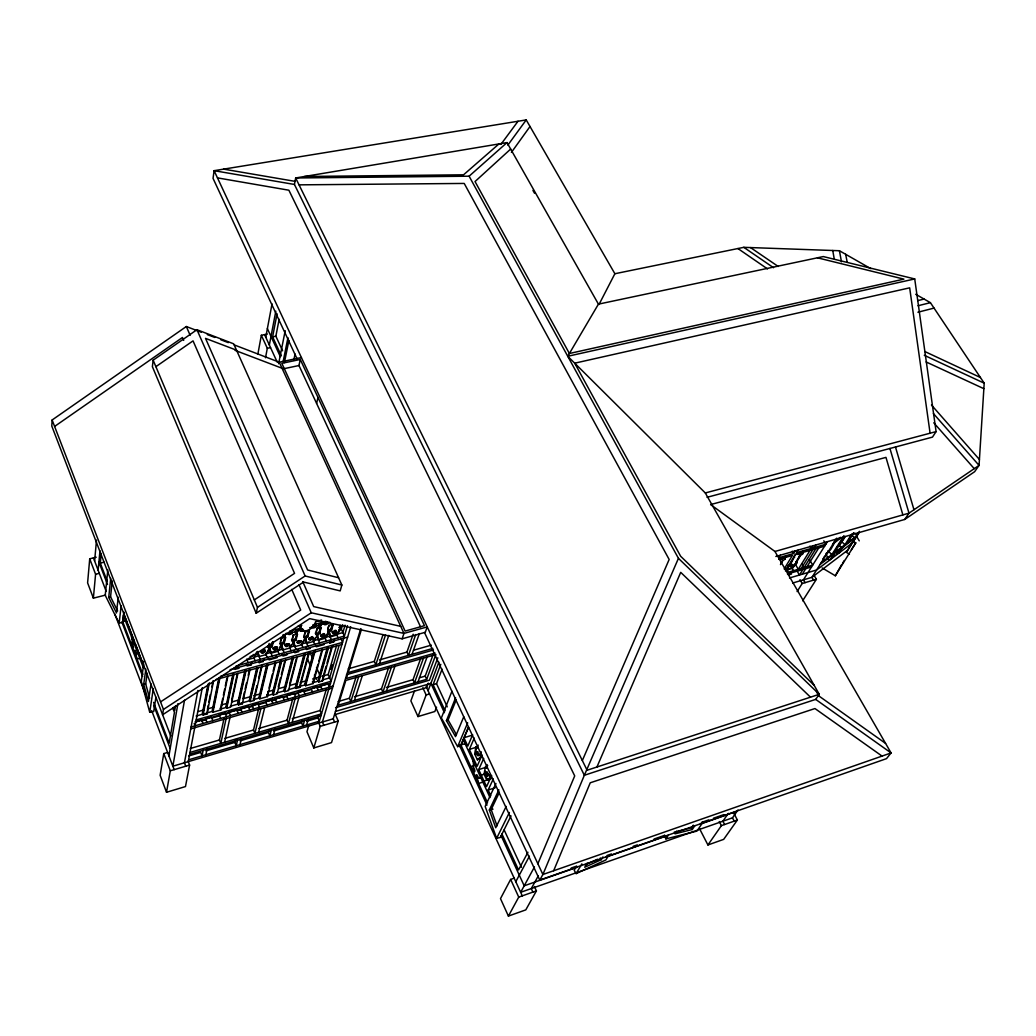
<?xml version="1.0" encoding="UTF-8"?>
<svg xmlns="http://www.w3.org/2000/svg" width="1036" height="1036" viewBox="0 0 1036 1036"><rect width="100%" height="100%" fill="white"/><g stroke="black" fill="none" stroke-linecap="round" stroke-linejoin="round"><path stroke-width="1.5" d="M201.308 332.271L186.325 326.521L52.124 419.994L51.8 426.094L170.759 736M915.682 294.263L930.406 302.667L984.2 383.178L979.059 465.384L974.63 471.704L904.739 519.45L775.847 556.487M96.218 557.226L89.718 558.805L87.607 582.88L93.369 598.16L105.555 595.078M94.613 560.981L96.516 540.106M93.369 598.16L95.584 574.255L89.718 558.805M98.135 570.227L99.974 550.88M107.135 580.989L100.298 563.105L101.217 553.457M107.809 569.981L105.232 595.311L119.14 623.232L122.818 621.963L123.944 612.405M118.246 597.189L116.472 612.962L108.728 597.422L110.722 578.347M117.625 610.916L110.567 596.801L112.251 580.898M119.14 623.232L121.147 605.71M153.147 360.178L152.383 366.692L256.177 613.247L303.613 582.038L340.196 590.896L341.854 585.029L233.67 343.835L196.957 329.72L153.147 360.178L257.472 607.368L256.177 613.247M122.481 623.685L123.841 612.134M143.162 664.439L143.59 661.344M143.706 663.985L141.297 681.338L149.741 712.289L153.716 711.499L155.892 697.254M151.01 683.915L148.42 701.514L143.706 684.291L145.856 669.088M149.624 698.251L145.688 683.902L147.216 673.258M149.741 712.289L153.289 688.539M163.455 709.44L162.587 714.775L309.712 618.634L402.11 638.823L425.291 632.297L427.22 626.897L403.962 633.41L311.253 612.781L163.455 709.44L52.124 419.994M167.612 752.46L163.753 753.586L160.127 775.278L166.524 792.268L185.483 786.557L189.601 765.073L187.943 760.8M477.415 759.841L480.587 757.018L480.173 754.493L480.885 754.273L481.3 756.798L477.415 759.841L474.695 754.001L475.887 746.917L477.751 747.526L475.887 746.917M475.641 752.356L476.599 746.697M175.563 705.762L174.773 710.411L173.608 707.42M168.92 755.879L177.881 703.703M166.524 792.268L170.292 770.797L163.753 753.586M490.067 777.401L489.665 774.863L490.365 774.643L490.779 777.181L486.829 780.147L484.084 774.229L485.314 767.184L487.192 767.818L485.314 767.184M485.288 771.185L484.783 774.009L487.529 779.914L490.779 777.181M184.525 700.181L172.857 766.2L333.216 718.803L360.774 628.619M257.834 354.286L261.344 335.275L267.327 334.071M197.915 690.455L184.434 762.768L185.755 766.213M265.76 337.218L272.028 303.872M678.438 558.339L819.256 694.301L587.101 770.227L295.661 177.972L469.114 176.198L678.438 558.339L584.343 775.278L294.444 184.46L295.661 177.972L507.005 142.592L598.432 304.144L567.754 356.28L705.296 492.955L819.256 694.301L815.682 699.391L584.343 775.278L542.89 874.501L539.782 880.082L424.475 632.439M194.703 727.738L188.617 759.802L319.334 721.224L328.788 689.082M202.292 687.736L195.079 725.796L194.159 723.452M265.514 357.757L267.314 348.29L261.344 335.275M269.347 345.027L275.809 311.227M281.378 355.866L272.61 336.868L277.052 313.753M208.055 684.071L202.396 713.273L203.082 715.021L207.045 713.895L213.429 681.649M282.608 350.815L275.861 336.208L279.15 319.269M202.745 714.141L208.417 684.964M203.082 715.021L209.363 682.789M207.045 713.895L208.21 705.335M208.819 702.266L210.334 694.586M211.849 686.907L213.066 680.769M278.619 363.74L285.211 330.678M203.16 750.31L202.046 755.84L200.712 752.421L188.785 755.93M218.777 678.179L212.276 710.45L212.963 712.198L220.836 709.945L227.894 676.171M283.152 361.473L287.956 337.671M219.451 677.531L212.613 711.318L206.695 713.014M212.963 712.198L219.813 678.425M284.408 362.6L288.914 340.391M205.866 754.713L207.006 749.183M222.727 698.329L220.487 709.077L226.366 707.394L233.566 673.607M223.362 695.247L224.644 689.108M225.291 686.039L226.884 678.36M293.732 360.373L295.053 354.053M232.88 674.255L226.016 706.526L226.716 708.261L230.639 707.148L237.943 673.374M420.486 626.702L298.977 365.527L300.259 359.466L281.831 363.338L405.102 631.079L424.449 625.666L300.259 359.466M226.094 718.686L220.785 743.395L219.425 739.976L224.048 718.311M226.716 708.261L233.929 674.488M231.611 700.129L237.257 674.022M224.605 742.268L229.979 717.559M244.897 670.914L237.736 703.185L238.435 704.907L242.333 703.794L249.961 670.02M238.086 704.04L245.597 670.253M238.435 704.907L245.959 671.134M243.02 698.329L244.405 692.178M245.092 689.108L246.477 682.97M248.213 675.291L249.598 669.139M246.387 664.193L247.112 665.967L251.126 664.853L251.761 662.043M237.477 740.222L236.208 745.765L234.848 742.385L235.483 739.6M316.602 403.418L317.974 397.448M256.85 667.585L249.391 699.857L250.103 701.579L253.975 700.465L262.263 665.164M257.213 668.453L249.741 700.712L230.29 706.28M239.976 744.651L241.258 739.108M250.103 701.579L257.925 667.806M263.779 658.715L263.118 661.525L259.129 662.639L259.777 659.828M256.863 685.78L253.613 699.611L259.414 697.953L267.482 664.154M258.663 678.101L261.176 667.352M273.193 642.333L272.196 646.516L269.956 648.07L268.182 647.617L269.166 643.434M266.757 664.814L259.065 697.098L259.764 698.808L267.469 696.606L275.757 662.833M272.196 646.516L272.261 642.307M272.895 641.621L271.898 645.804L269.658 647.358L267.884 646.904L268.182 647.617M259.764 698.808L267.858 665.034M260.865 708.663L254.882 733.384L253.509 730.004L258.715 708.326M268.246 691.142L267.12 695.752L272.869 694.107L281.3 660.308M268.997 688.072L272.377 674.242M273.128 671.173L275.395 661.965M280.251 642.216L280.937 639.419M258.637 732.271L264.698 707.562M281.274 638.034L280.212 644.314L281.96 644.768L284.201 643.214L285.586 637.645L285.288 636.933L283.903 642.514L281.662 644.055L279.914 643.602M284.201 643.214L283.605 641.802L284.991 636.233M280.549 660.981L272.52 693.252L273.232 694.962L277.065 693.874L285.599 660.087M272.416 698.238L271.769 700.841L275.576 699.753M273.232 694.962L281.662 661.188M278.257 686.868L280.575 677.648M281.352 674.578L284.835 660.761M271.264 730.289L269.839 735.832L268.466 732.491L269.166 729.707M303.768 637.062L305.49 637.516L307.718 635.975L309.207 630.406L308.029 636.674L305.788 638.215L301.761 644.742L294.897 646.632L293.913 641.478L292.178 641.025L293.292 634.744L291.867 640.326L293.602 640.779L295.843 639.238L297.28 633.656L296.154 639.937L293.913 641.478L289.925 648.005L283.022 649.909L281.365 643.356L283.605 641.802M296.154 639.937L295.545 638.526L296.969 632.957M292.307 657.705L283.993 689.976L284.706 691.685L288.513 690.598L297.345 656.811M293.071 657.031L284.343 690.831L276.703 693.019M273.543 734.744L274.98 729.202M284.706 691.685L293.434 657.912M289.756 683.592L296.179 659.025M304.131 635.664L304.869 632.879M305.231 631.481L304.079 637.762L305.788 638.215L306.721 643.369L313.545 641.478L317.599 634.964L319.839 633.423L321.056 627.156L319.528 632.724L317.301 634.265L315.604 633.812L317.12 628.243L321.005 624.035M308.029 636.674L307.42 635.275L308.534 631.092M303.988 654.454L295.402 686.713L296.115 688.422L299.909 687.334L309.039 653.561M295.105 698.795L288.448 723.529L287.063 720.175L292.838 698.497M295.752 687.567L304.778 653.781M296.115 688.422L305.141 654.648M299.961 684.951L308.663 652.693M315.294 633.113L316.99 633.566L317.599 634.964L315.902 634.511L317.12 628.243M292.152 722.442L298.873 697.707M313.688 651.748L304.856 684.019L305.581 685.715L313.131 683.553L322.584 649.779M319.839 633.423L319.23 632.038L320.37 627.855M314.478 651.074L305.219 684.861L288.163 689.743M305.581 685.715L315.281 650.401M304.519 720.512L302.965 726.055L301.567 722.752L302.344 719.968M313.196 681.17L317.922 664.283M318.777 661.214L322.209 648.924M327.764 629.189L328.541 626.404M328.93 625.006L327.674 631.274L329.344 631.74L331.585 630.199L333.165 624.63L332.854 623.931L331.274 629.5L329.047 631.041L324.954 637.554M785.275 556.293L784.938 559.233L782.931 560.554L780.458 564.633M784.938 559.233L785.599 556.876M331.585 630.199L330.976 628.813L332.155 624.63M327.182 647.992L318.039 680.251L318.764 681.947L322.52 680.872L332.66 645.57M327.998 647.319L318.402 681.105L312.768 682.711M318.764 681.947L328.373 648.173M334.511 639.134L333.696 641.931L329.836 643.006L330.639 640.196M306.604 724.98L308.184 719.437M809.401 559.44L812.703 565.086L788.513 572.157L786.868 569.308L787.748 566.226M308.741 725.485L306.967 731.714L313.791 747.94L331.52 742.605L338.215 721.017L335.016 713.597M322.597 678.489L326.12 666.213M327 663.131L331.844 646.244M340.184 625.278L339.381 628.062L341.038 628.528L336.907 635.029L330.147 636.894L328.943 631.636M196.192 719.929L331.093 681.261L328.179 674.527L336.661 645.298M235.975 666.083L344.405 636.065L341.349 629.163L342.644 624.682M330.73 669.114L332.077 664.503M319.334 721.224L317.922 717.935L318.738 715.151M190.028 752.421L321.51 713.817L320.098 710.515L326.431 688.823M339.057 645.635L329.629 677.894L322.157 680.03L322.52 680.872M345.053 625.161L342.877 632.607L336.57 634.343L339.899 629.137M343.784 638.176L329.37 687.14L327.907 683.773L320.461 685.91L321.911 689.277M344.405 636.065L347.474 625.653M802.9 551.217L802.537 554.156L800.53 555.464L796.347 562.263L797.254 562.729L792.255 568.401L787.205 569.878L788.525 565.267L790.52 563.96L794.353 556.578L790.52 563.96M802.537 554.156L803.237 551.787M313.791 747.94L320.189 726.365L318.44 722.26M350.712 626.767L322.403 722.001L323.815 725.291M347.617 674.553L346.425 678.463L435.055 653.03M361.447 629.422L348.225 672.584L432.854 648.406M358.663 676.728L350.841 701.514L349.404 698.238L356.28 676.327M354.429 700.465L362.328 675.679M385.521 634.951L375.809 664.698L374.32 661.382L383.035 634.563M379.461 663.662L388.772 635.392M391.336 667.339L382.906 692.126L381.468 688.888L388.863 666.977M402.11 638.823L403.962 633.41L279.254 362.199L234.291 344.936M386.441 691.09L394.936 666.303M415.734 634.563L408.443 655.374L406.941 652.097L413.157 634.226M412.03 654.351L419.386 633.527M423.504 658.093L414.504 682.879L413.04 679.668L420.953 657.756M414.594 690.701L410.878 700.88L417.987 716.575L434.861 711.499L436.545 707.174M417.987 681.856L427.052 657.07M426.664 679.318L435.884 654.532L345.83 680.419L338.228 705.205L426.664 679.318L425.187 676.132L433.294 654.221M428.308 683.138L426.651 687.58L334.861 714.62M437.814 657.795L429.422 680.173L335.573 707.679M417.987 716.575L426.133 694.962L422.817 687.749M428.101 690.766L438.888 662.159M445.117 710.813L433.074 684.705L440.792 664.348M447.254 706.863L436.532 683.682L442.087 669.139M451.942 691.271L441.349 717.974L457.653 746.645L461.007 745.272L468.57 727.402M463.765 716.757L455.516 736.609L446.425 720.655L455.633 697.746M446.425 720.655L448.096 719.981L456.177 699.935M553.651 870.745L590.248 782.789L814.956 708.546L882.05 756.086M537.865 863.739L574.708 775.912L288.876 190.21L217.482 177.881M457.653 746.645L467.689 722.817M460.113 746.775L468.44 727.104M472.662 734.744L467.806 746.075L463.947 737.736L470.966 735.573M482.116 755.037L477.13 766.226L469.347 749.417L474.242 738.111M582.336 760.553L669.152 559.479L464.219 183.437L299.041 184.848M596.93 767.003L680.717 572.351L810.489 697.176M477.039 747.746L478.192 745.117M480.173 754.493L481.339 751.877M491.673 775.55L486.57 786.609L478.697 769.618L483.708 758.443M487.024 764.568L485.755 767.365L478.697 769.618M486.493 768.052L487.671 765.449M490.805 795.739L488.15 790.028L493.278 778.994M495.946 783.462L485.172 806.435L496.632 838.331L500.31 837.438L511.02 815.889M506.177 806.409L495.739 827.764L489.342 810.01L498.912 789.846M499.404 792.294L491.181 809.582L497.047 825.847M496.632 838.331L509.401 812.47M598.989 304.519L614.879 273.737L743.796 247.332L839.419 250.738L870.875 268.687M514.167 878.178L510.631 879.422L500.492 898.626L508.404 916.083L525.796 909.88L536.428 890.869L534.382 886.479M527.92 852.252L518.531 869.955L501.942 834.006M515.786 881.701L529.422 856.15M534.459 866.951L520.655 892.307L732.465 817.844L737.995 809.971M508.404 916.083L518.738 897.111L536.428 890.869M538.28 875.886L531.261 888.577L532.905 892.113M822.183 567.961L835.34 575.77L855.775 542.89L852.835 541.155M851.566 543.395L846.477 552.408L849.429 554.156M835.34 575.77L841.659 564.568M576.599 866.031L574.164 870.201L576.133 873.607L605.853 859.945L608.352 855.853M576.133 873.607L581.856 863.869M255.257 654.597L256.798 651.981M246.982 659.867L254.001 657.925L257.873 651.385L259.065 656.526L266.045 654.597L269.956 648.07L269.36 646.645L267.586 646.205M587.179 863.13L584.731 867.249L601.294 859.66L602.965 856.902M268.868 648.665L266.045 654.597M780.315 555.192L778.761 557.782L793.602 553.509L795.169 550.932M281.572 638.746L283.838 637.179L286.234 633.19M279.293 647.979L280.873 645.363M281.96 644.768L278.024 651.294L271.069 653.211L269.956 648.07M780.859 563.247L782.504 560.541M296.853 629.823L295.234 632.491L295.843 633.902L297.578 634.369M295.545 633.19L297.164 630.535M293.589 635.457L295.843 633.902L298.277 629.914M291.22 644.69L289.627 647.306L291.09 650.828M784.161 568.971L792.423 555.438L778.813 559.362M785.43 570.836L795.376 554.584L824.63 546.153M798.121 550.077L796.554 552.654L825.834 544.224L823.814 540.805M302.266 642.734L304.675 638.823M796.347 562.263L799.365 556.254M795.842 562.263L800.854 554.118M317.417 628.943L319.671 627.389L322.144 623.4M314.724 644.275L313.209 640.792L314.866 638.176M810.048 550.349L798.29 569.295L795 563.623M812.846 545.855L811.253 548.433L809.906 546.14M801.191 568.453L812.975 549.507M814.179 547.591L815.772 545.014M802.913 569.476L799.429 575.032L796.813 570.525M815.902 548.666L804.065 567.611L802.097 564.206M802.304 574.19L805.788 568.635M806.953 566.77L818.816 547.824M330.976 628.813L328.736 630.341L329.344 631.74L325.252 638.254L318.466 640.118L317.301 634.265M827.246 541.983L803.405 579.849L805.037 582.659M797.098 591.582L802.188 583.501L816.394 579.292L813.946 575.11M832.53 544.56L834.252 541.841L834.757 542.32L830.976 549.184L823.775 557.29M836.816 538.124L811.926 577.337L792.644 583.035M821.302 562.574L831.856 554.597L843.964 535.651M802.641 600.802L816.394 579.292M844.431 536.7L834.045 552.952L844.897 544.755L851.877 533.903M836.894 547.396L839.406 545.493L845.298 536.531M852.369 542.165L859.401 531.326M859.194 532.517L847.759 550.155L811.926 577.337L813.558 580.134M663.675 836.946L664.749 835.288L654.105 839.018M842.54 563.208L844.301 560.502M851.359 549.663L855.775 542.89M664.465 835.392L665.876 838.888L668.518 834.848M598.432 304.144L823.296 256.565L914.723 278.943L936.091 431.611L932.478 437.114L707.057 497.306M676.715 831.222L675.006 833.825L692.281 829.512L694.91 825.601M674.294 832.076L691.556 827.764L693.304 825.161M904.739 519.45L908.986 513.157L979.059 465.384L933.397 413.558M703.159 821.885L696.891 831.118L665.876 838.888M728.36 813.338L722.882 821.211L724.604 824.527M699.546 828.683L707.925 844.975L721.393 825.653L737.386 820.02L733.786 813.169M737.386 820.02L723.672 839.367L707.925 844.975M853.625 533.126L847.059 543.123L857.368 535.327L855.425 533.436M511.421 152.383L530.018 126.509M507.847 145.118L526.223 119.917L614.879 273.737M500.906 144.392L518 121.264M841.724 541.31L843.589 538.837M853.729 532.802L851.864 535.275L854.299 537.645M854.221 533.281L849.857 537.632M838.681 544.263L840.766 542.463L838.72 544.832M796.801 553.211L793.757 556.682L794.69 557.148M796.011 561.693L796.93 562.159L791.931 567.832L793.576 570.681M843.692 546.62L836.868 554.014L840.105 552.188L838.487 550.608M834.757 542.32L836.428 540.611L835.922 540.119M826.093 553.522L827.039 552.654M832.84 554.817L833.384 555.982L834.912 554.83L829.279 560.385L826.845 557.99M510.67 149.054L475.032 181.546L569.386 353.496L903.897 279.137L817.443 257.809M826.158 554.286L827.311 552.473M469.114 176.198L507.005 142.592M498.951 143.939L463.571 174.799L304.532 176.496M820.111 564.439L856.163 537.192M834.537 541.724L840.455 537.283M833.307 543.641L840.364 538.357M54.61 426.431L182.453 337.49L183.696 340.365M155.892 366.666L193.046 340.87L294.548 573.361L254.325 599.896M269.36 646.645L271.6 645.091M295.545 638.526L293.305 640.067L291.569 639.613L292.178 641.025M305.542 632.193L307.796 630.639L309.505 631.105M306.41 642.67L305.18 636.816L307.42 635.275M316.99 633.566L319.23 632.038M329.241 625.705L331.481 624.164L333.165 624.63M257.472 607.368L305.128 575.977L341.854 585.029M160.541 701.89L300.699 610.062L291.738 589.406M791.141 564.75L792.916 564.516L789.937 566.316M585.12 864.918L597.539 859.232M571.199 868.026L575.744 866.433M606.928 855.529L611.486 853.936M633.125 846.36L637.347 844.884M701.411 822.454L708.909 819.839M713.415 818.259L723.918 814.581M539.782 880.082L886.505 758.637L891.077 752.939L774.967 551.476L710.618 504.571M576.923 867.339L524.19 885.806L501.061 835.612M605.918 857.173L665.889 836.169M700.258 824.125L737.114 811.214M108.728 597.422L110.567 596.801M488.15 790.028L495.234 787.736M482.841 782.115L478.632 783.462L477.363 778.45A1.981 0.686 73 0 1 476.262 776.068A1.981 0.686 73 0 1 476.819 774.811A1.981 0.686 73 0 1 477.92 777.207L481.028 778.165M481.261 775.135L484.084 774.229M477.363 778.45L480.173 777.557M483.993 781.053L491.064 778.787L489.419 775.239M473.672 765.746L470.862 766.64L473.154 769.334A1.981 0.686 73.1 0 0 474.255 771.716A1.981 0.686 73.1 0 0 474.812 770.447A1.981 0.686 73.1 0 0 473.711 768.077L473.219 761.279M474.695 754.001L475.394 753.768M480.587 757.018L481.3 756.798M469.347 749.417L476.379 747.215M465.06 743.68L460.878 744.988L487.503 802.693M170.292 770.797L189.601 765.073M320.189 726.365L338.215 721.017M426.133 694.962L429.564 693.952M206.047 750.854L234.848 742.385M240.106 740.831L268.466 732.491M273.711 730.937L301.567 722.752M306.63 721.263L317.922 717.935M433.074 684.705L436.532 683.682M190.223 748.523L219.425 739.976M224.76 738.409L253.509 730.004M258.754 728.463L287.063 720.175M292.294 718.647L320.098 710.515M787.451 573.996L811.525 566.951M788.435 574.954L791.491 574.061M189.666 754.273L320.966 715.682M335.47 711.421L430.898 683.371L444.418 712.703M789.497 577.958L816.588 569.994L852.537 542.786L856.358 536.013L859.258 540.831M786.868 569.308L790.662 568.194M338.215 701.514L349.404 698.238M354.493 696.762L381.468 688.888M386.467 687.425L413.04 679.668M419.412 677.816L425.187 676.132M195.014 721.911L201.606 720.02M209.958 717.624L205.542 718.893L206.915 722.39M236.778 709.932L229.008 712.159L230.406 715.617M248.381 706.604L240.663 708.818L242.061 712.263M258.003 703.832L252.24 705.49L253.652 708.935M276.741 698.458L282.828 696.71L284.252 700.116M312.522 688.189L316.731 686.985M195.817 721.885L330.523 683.229M201.942 720.901L205.879 719.761M211.771 718.077L219.606 715.824M225.459 714.141L229.357 713.027M237.127 710.787L241.012 709.673M248.731 707.458L252.59 706.358M258.365 704.7L266.032 702.499M283.191 697.565L286.985 696.477M294.548 694.301L298.316 693.213M303.975 691.595L311.473 689.445L312.561 691.97M317.094 687.826L320.823 686.751M191.116 726.935L333.087 686.065M190.754 728.878L332.504 688.008M196.128 716.031L205.374 713.39M774.967 551.476L908.986 513.157L889.937 448.471M346.516 674.682L433.475 649.986M198.083 711.577L204.273 709.815M207.368 708.935L213.571 707.174M221.315 704.959L227.506 703.198M232.155 701.877L238.345 700.116M242.994 698.782L250.738 696.58M253.833 695.7L260.023 693.939M267.767 691.724L273.97 689.963M278.619 688.642L284.809 686.881M289.458 685.56L297.202 683.346M300.298 682.465L306.488 680.704M312.691 678.943L318.881 677.168M321.976 676.288L328.179 674.527M348.29 668.803L374.32 661.382M379.5 659.906L406.941 652.097M413.506 650.22L431.339 645.143M220.551 676.327L342.54 642.385L341.025 638.94M215.643 679.668L341.932 644.47M230.121 669.696L347.63 637.101M310.424 648.394L306.526 649.481L305.775 647.746M273.426 647.85L276.211 647.086M285.34 644.573L288.099 643.809M338.824 629.862L341.349 629.163M254.947 656.876L258.741 655.827M276.327 650.971L265.721 653.897L267.197 657.433M277.687 650.595L282.699 649.222M302.939 647.539L301.437 644.042L309.142 641.919M313.209 640.792L318.13 639.432M319.489 639.057L335.25 634.718M283.346 634.926L303.457 629.435M309.66 627.751L329.772 622.26M297.785 626.508L301.813 625.42M315.501 621.691L321.587 620.046M289.717 631.144L300.997 628.075M312.911 624.837L325.9 621.302M710.929 504.493L885.961 457.381L902.887 514.905M140.08 658.261L137.024 659.09L134.861 650.297L135.936 652.654L137.814 653.172M135.755 654.053L138.811 653.224M705.296 492.955L936.091 431.611M133.812 641.919L130.769 642.734L133.424 647.526L131.52 636.764M125.744 620.901L122.714 621.691L142.929 674.54M917.909 312.224L934.032 308.106M917.974 305.762L930.406 302.667M95.584 574.255L99.326 573.335M100.298 563.105L104.053 562.185M917.883 300.569L924.086 299.067M489.342 810.01L493.019 809.142M567.754 356.28L914.723 278.943M283.67 368.751L298.977 365.527M279.254 362.199L301.411 357.562M267.314 348.29L270.551 347.63M272.61 336.868L275.861 336.208M143.706 684.291L145.688 683.902M526.223 119.917L214.115 170.681L213.04 178.36L297.034 358.741M223.608 169.127L294.755 181.3M294.444 184.46L214.115 170.681L542.89 874.501L891.077 752.939L815.682 699.391M400.712 626.353L313.688 606.591L302.745 581.597M338.591 577.751L307.614 569.981L205.529 338.371L236.519 350.181M283.229 635.767L283.838 637.179L285.586 637.645M319.062 625.99L319.671 627.389L321.367 627.855M339.07 627.363L340.727 627.829M235.12 350.388L282.038 368.246M207.304 334.576L214.802 337.451M220.797 339.756L228.296 342.631M926.145 361.965L983.85 388.681M924.772 351.502L980.406 377.493M924.28 355.283L984.2 383.178M750.517 247.578L778.217 266.472M743.796 247.332L773.542 267.715M737.917 248.536L767.508 268.92M885.586 743.408L818.88 695.972L816.485 691.75M814.205 685.379L680.652 556.254L574.708 363.183L909.673 287.84L930.095 433.203M848.937 538.888L850.556 540.468M841.957 541.88L844.897 544.755M838.927 545.014L841.374 547.409M835.961 548.666L837.593 550.271M827.932 550.751L831.856 554.597M830.587 555.387L832.543 557.303M825.834 554.882L828.282 557.29M822.83 558.572L824.462 560.178M933.76 422.792L974.241 468.66M931.468 405.037L979.434 459.518M600.297 857.963L601.294 859.66M792.255 551.204L793.602 553.509M799.973 579.681L802.188 583.501M790.287 564.996L791.375 566.886M448.096 719.981L456.436 734.602M532.931 190.417L534.524 193.227M732.465 817.844L734.2 821.134M719.256 821.522L721.393 825.653M463.17 739.562L490.015 797.578M504.156 829.94L521.432 867.287M267.379 328.593L280.316 356.643M459.285 744.975L487.011 805.127M264.568 334.628L277.247 362.211M426.094 686.376L522.286 895.855M510.631 879.422L518.738 897.111M340.417 627.143L341.038 628.528M336.299 633.644L338.099 637.813M196.957 329.72L305.128 575.977M333.32 641.077L333.696 641.931M328.308 632.75L331.339 639.678M329.461 642.139L329.836 643.006M324.656 636.855L326.444 641.038M186.325 326.521L190.145 335.275M299.028 584.744L311.253 612.781M323.659 643.757L324.035 644.612L316.278 646.775L315.514 645.039M315.604 633.812L315.902 634.511M316.627 635.962L319.645 642.916M305.18 636.816L305.788 638.215M304.882 639.199L307.899 646.166M310.14 652.693L312.056 657.135M316.524 667.508L319.723 674.902M301.463 644.042L301.761 644.742M307.433 658.844L309.971 664.736M314.413 675.058L316.317 679.486M333.216 718.803L334.628 722.092M316.368 686.143L318.181 690.352M312.406 681.869L313.131 683.553M297.954 649.909L298.705 651.657L294.768 652.745L294.03 650.996M293.913 641.478L293.305 640.067L294.302 645.234M293.071 642.437L296.076 649.442M289.925 648.005L289.627 647.306L294.574 645.933L293.861 642.061M305.05 694.133L303.613 690.753L297.967 692.372L299.391 695.765M286.532 654.053L286.907 654.92L282.957 656.021L282.219 654.273M299.546 686.492L299.909 687.334M281.209 645.713L284.188 652.732M277.428 649.883L279.176 654.117M295.623 696.852L294.185 693.46L286.622 695.622L288.047 699.028M276.288 655.918L277.026 657.666L269.088 659.867L268.35 658.106M269.269 648.989L272.235 656.047M262.755 660.644L263.118 661.525M259.065 656.526L257.873 652.538M257.265 652.291L260.217 659.375M275.226 698.899L276.638 702.317M258.767 661.758L259.129 662.639M691.556 827.764L692.281 829.512M254.001 657.925L253.703 657.212L255.154 660.774M272.831 703.405L271.406 699.986L265.669 701.631L267.094 705.063M266.757 694.897L267.469 696.606M250.764 663.972L251.126 664.853M246.659 659.155L248.135 662.716M257.653 702.978L259.414 707.264M253.263 698.743L253.975 700.465M238.707 667.313L239.07 668.207L235.03 669.321L234.304 667.547M248.031 705.736L249.793 710.036M241.984 702.939L242.333 703.794M236.428 709.064L238.176 713.39M226.508 716.744L225.123 713.273L219.256 714.957L220.655 718.427M220.137 708.21L220.836 709.945M211.085 716.329L212.807 720.68M201.256 719.152L202.978 723.517M172.688 707.899L174.436 712.392L169.192 743.162L153.574 702.356M123.66 613.623L126.768 621.73M128.011 624.967L134.279 641.31M135.548 644.599L141.88 661.11M123.426 615.656L143.318 667.547M98.912 562.056L107.498 584.524M121.911 622.196L142.657 676.482M153.652 705.231L170.189 748.471M93.434 557.899L106.19 591.362M114.828 613.998L145.325 694.003M151.657 710.605L174.165 769.644M895.48 447.021L913.972 509.751M269.632 647.94L270.487 651.799M281.624 644.638L282.427 648.51M283.294 634.55L283.838 637.179M845.661 254.299L847.176 262.108M295.338 631.261L295.843 633.902M839.419 250.738L841.478 261.81M832.75 250.492L834.174 258.586M317.21 634.861L317.858 638.733M319.23 624.747L319.671 627.389M318.933 624.048L319.36 626.689M329.344 631.74L330.147 636.894M329.047 631.041L329.849 636.208M289.083 643.809A2.15 0.919 -23.4 0 1 286.817 645.674A2.15 0.919 -23.4 0 1 285.237 644.871M285.509 644.547A2.15 0.919 -23.4 0 1 286.325 643.965M291.971 632.348A2.163 0.932 -23.4 0 1 288.487 633.747M288.384 643.965A2.15 0.919 -23.4 0 1 284.939 644.91M290.572 632.556A2.163 0.932 -23.4 0 1 288.565 633.1M322.869 633.786A2.124 0.906 -23.9 0 1 324.54 634.226A2.124 0.906 -23.9 0 1 322.623 635.806A2.124 0.906 -23.9 0 1 320.603 635.651M321.393 634.472A2.124 0.906 -23.9 0 0 320.616 635.392A2.124 0.906 -23.9 0 0 322.74 634.938A2.124 0.906 -23.9 0 0 324.216 633.618M327.881 622.04A2.15 0.919 -23.9 0 1 325.589 623.931A2.15 0.919 -23.9 0 1 324.061 623.076M327.143 622.222A2.137 0.919 -23.9 0 1 325.809 623.05M325.291 623.232A2.137 0.919 -23.9 0 1 323.724 623.154M276.988 646.891A2.163 0.919 -23.2 0 1 275.136 648.886A2.163 0.919 -23.2 0 1 273.271 648.16M273.905 647.539A2.163 0.919 -23.2 0 1 274.864 647.008M276.703 646.943A2.15 0.919 -23.2 0 1 274.838 648.186A2.15 0.919 -23.2 0 1 272.973 648.212M334.058 630.743A2.111 0.906 -24 0 1 336.208 631.092A2.111 0.906 -24 0 1 333.475 632.802A2.111 0.906 -24 0 1 332.737 631.559M335.91 630.406A2.111 0.906 -24 0 1 333.916 631.921A2.111 0.906 -24 0 1 332.012 631.727M302.849 629.992A2.163 0.932 -23.6 0 1 300.492 630.484A2.163 0.932 -23.6 0 1 300.518 629.253M300.958 640.792A2.137 0.919 -23.5 0 1 298.705 642.411A2.137 0.919 -23.5 0 1 297.008 641.88A2.137 0.919 -23.5 0 0 300.259 640.701M297.785 640.973A2.137 0.919 -23.5 0 1 298.238 640.688M302.551 629.292A2.163 0.932 -23.6 0 1 299.935 629.642M264.711 650.064A2.163 0.932 -23 0 1 264.491 651.476A2.163 0.932 -23 0 1 261.758 652.408A2.163 0.932 -23 0 1 261.486 651.152M262.833 650.323A2.163 0.932 -23 0 1 263.869 650.038M264.827 649.948A2.163 0.932 -23 0 1 262.561 651.566A2.163 0.932 -23 0 1 260.8 651.061M311.098 637.023A2.137 0.906 -23.7 0 1 312.768 637.541A2.137 0.906 -23.7 0 1 310.528 639.147A2.137 0.906 -23.7 0 1 308.845 638.629M309.246 638.021A2.137 0.906 -23.7 0 1 309.622 637.71M316.019 625.278A2.15 0.932 -23.8 0 1 314.763 626.741A2.15 0.932 -23.8 0 1 312.419 627.22M312.483 636.596A2.137 0.906 -23.7 0 1 311.473 637.904A2.137 0.906 -23.7 0 1 309.272 638.577M315.566 625.135A2.15 0.932 -23.8 0 1 314.465 626.042M313.96 626.288A2.15 0.932 -23.8 0 1 312.483 626.586M291.647 632.09A2.163 0.932 -23.4 0 1 291.634 633.682A2.163 0.932 -23.4 0 1 288.539 634.317A2.163 0.932 -23.4 0 1 290.158 632.4M325.977 622.636A2.15 0.919 -23.9 0 1 328.14 623.102A2.15 0.919 -23.9 0 1 325.097 624.747A2.15 0.919 -23.9 0 1 325.019 623.154M253.328 654.441A2.176 0.932 -22.9 0 1 253.328 654.7M252.939 655.296A2.176 0.932 -22.9 0 1 250.09 656.448M303.613 630.419A2.163 0.932 -23.6 0 1 300.647 631.131A2.163 0.932 -23.6 0 1 301.657 629.357M314.633 625.692A2.15 0.932 -23.8 0 1 316.174 626.534A2.15 0.932 -23.8 0 1 313.092 627.984A2.15 0.932 -23.8 0 1 313.144 626.391M318.389 620.525A3.186 1.373 -23.8 0 0 315.099 622.947L315.086 623.284A3.186 1.373 -23.8 0 0 316.381 623.918A17.858 7.783 -23.7 0 1 313.001 625.627A6.074 2.629 -23.7 0 1 306.526 630.704A6.074 2.629 -23.7 0 1 301.955 628.632A17.858 7.783 -23.7 0 1 298.99 628.658L300.129 627.945A3.199 1.386 -23.5 0 0 300.945 626.145A3.199 1.386 -23.5 0 0 298.588 625.912M800.297 552.719A1.774 0.647 -29.7 0 1 798.083 553.91M782.646 557.808A1.787 0.66 -29.5 0 1 780.276 559.013A1.787 0.66 -29.5 0 1 780.38 557.86M800.932 552.797A1.774 0.647 -29.7 0 1 799.17 554.273A1.774 0.647 -29.7 0 1 797.798 554.105A1.774 0.647 -29.7 0 1 799.559 552.641M783.281 557.886A1.787 0.66 -29.5 0 1 781.662 559.298A1.787 0.66 -29.5 0 1 780.121 559.336A1.787 0.66 -29.5 0 1 781.468 557.925M488.163 773.478A1.994 0.699 73 0 1 488.034 775.822A1.994 0.699 73 0 1 486.713 773.335A1.994 0.699 73 0 1 487.516 772.286M478.852 753.664A1.981 0.699 73.2 0 1 478.464 755.477A1.981 0.699 73.2 0 1 477.259 752.9A1.981 0.699 73.2 0 1 478.075 751.981M790.248 566.355C792.579 568.35 794.392 562.315 790.248 566.355M286.609 646.49A2.15 0.919 -23.4 0 0 289.381 644.509A2.15 0.919 -23.4 0 0 286.169 644.949A2.15 0.919 -23.4 0 0 286.609 646.49M322.079 636.713A2.124 0.906 -23.9 0 0 324.838 634.744A2.124 0.906 -23.9 0 0 321.704 635.172A2.124 0.906 -23.9 0 0 322.079 636.713M274.657 649.779A2.163 0.919 -23.2 0 0 277.428 647.798A2.163 0.919 -23.2 0 0 274.203 648.238A2.163 0.919 -23.2 0 0 274.657 649.779M333.773 633.488A2.124 0.906 -24.1 0 0 336.532 631.533A2.124 0.906 -24.1 0 0 333.411 631.947A2.124 0.906 -24.1 0 0 333.773 633.488M298.498 643.214A2.137 0.919 -23.5 0 0 301.269 641.245A2.137 0.919 -23.5 0 0 298.083 641.673A2.137 0.919 -23.5 0 0 298.498 643.214M262.639 653.094A2.163 0.932 -23 0 0 265.41 651.113A2.163 0.932 -23 0 0 262.16 651.553A2.163 0.932 -23 0 0 262.639 653.094M310.321 639.95A2.137 0.906 -23.7 0 0 313.079 637.982A2.137 0.906 -23.7 0 0 309.919 638.409A2.137 0.906 -23.7 0 0 310.321 639.95M485.962 773.102A1.994 0.699 73 0 0 487.334 776.055A1.994 0.699 73 0 0 487.257 773.245A1.994 0.699 73 0 0 485.962 773.102M476.534 752.822A1.981 0.699 73.2 0 0 477.894 755.736A1.981 0.699 73.2 0 0 477.816 752.926A1.981 0.699 73.2 0 0 476.534 752.822"/></g></svg>
